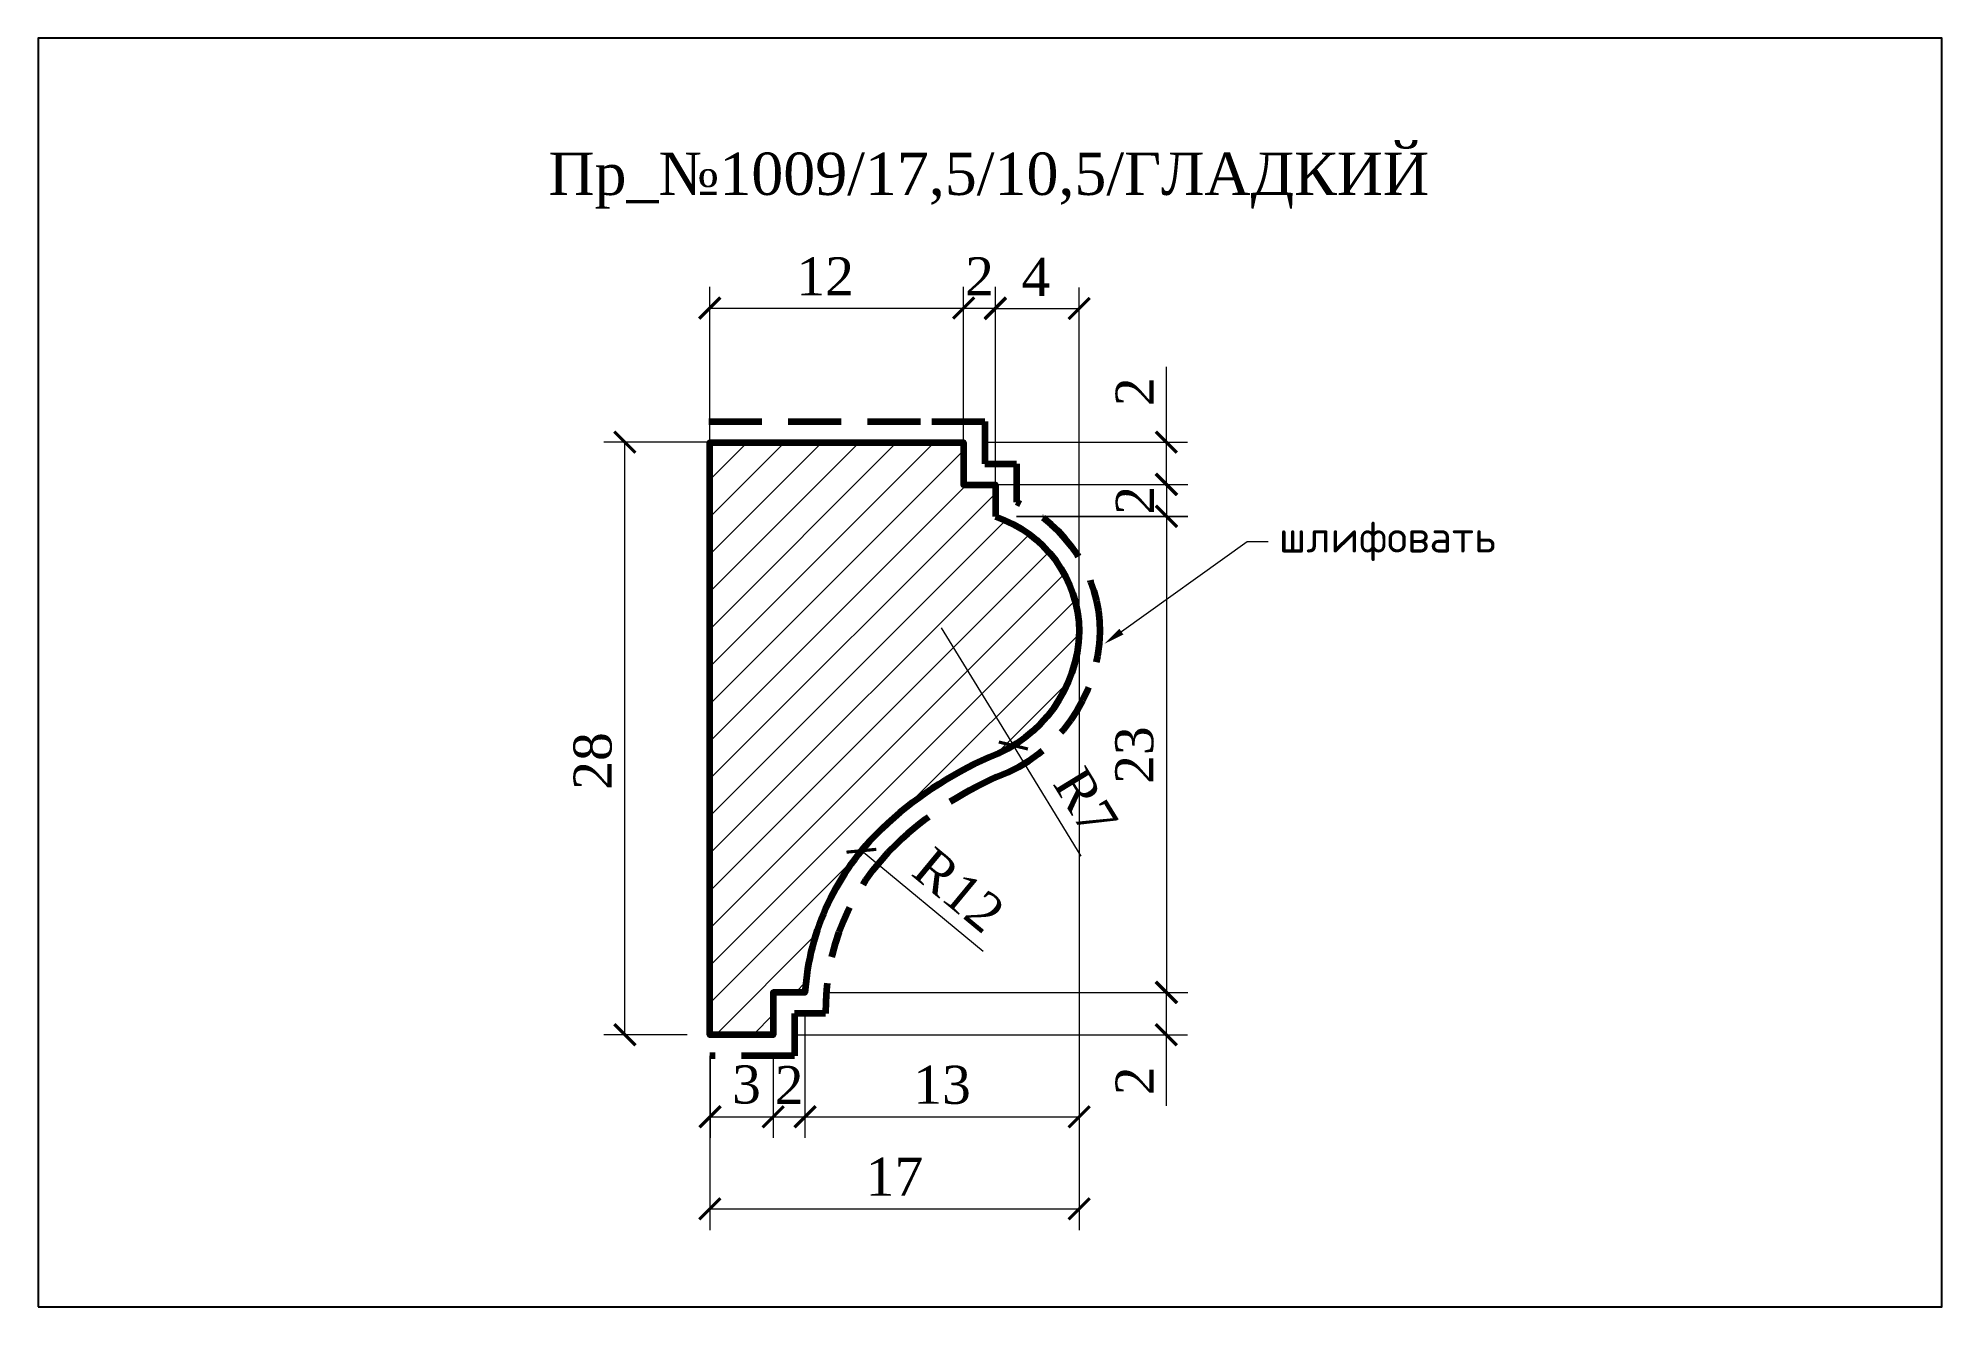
# Model space of a CAD drawing. Header units: millimetres. Extents: x 309087.5 to 309177.5, y -102443.6 to -102383.6.
import ezdxf
from ezdxf import colors
from ezdxf.entities.mleader import LeaderData, LeaderLine
from ezdxf.math import Vec2, Vec3

# ---------------------------------------------------------------- set-up
doc = ezdxf.new("R2010")
doc.units = ezdxf.units.MM
doc.header["$MEASUREMENT"] = 0
doc.linetypes.add('HIDDEN', pattern=[0.375, 0.25, -0.125])
for name, color, linetype, lineweight in [('0.15', 7, 'Continuous', 15), ('линия 15', 7, 'Continuous', 15), ('линия 50', 1, 'Continuous', 140), ('служебный слой РАЗМЕРЫ', 7, 'Continuous', 9)]:
    doc.layers.add(name, color=color, linetype=linetype, lineweight=lineweight)
doc.layers.add('Outside panel', color=7, linetype='Continuous', lineweight=18, true_color=0x7f5e57)
doc.layers.add('размеры в модели', color=7, linetype='Continuous')
doc.styles.add('ELECT', font='times.ttf')
doc.styles.get("Standard").update_dxf_attribs({"font": 'times.ttf'})
doc.styles.add('ЕСКД профили текст', font='isocpeur.ttf')
doc.dimstyles.new('M_1', dxfattribs={"dimtxt": 1.8, "dimasz": 1, "dimexe": 1, "dimexo": 1, "dimgap": 0.6, "dimtad": 1, "dimdec": 0, "dimdsep": 46, "dimtxsty": 'Standard', "dimblk": 'ARCHTICK', "dimcen": -5, "dimclrd": 7, "dimclre": 7, "dimclrt": 7, "dimadec": 0, "dimazin": 0, "dimtfac": 1, "dimtdec": 0, "dimtmove": 0, "dimatfit": 3, "dimfxl": 1, "dimtolj": 1, "dimtzin": 0, "dimlwd": 5, "dimlwe": 5, "dimarcsym": 0})

# ---------------------------------------------------------------- blocks, each defined once
blk = doc.blocks.new('_ArchTick')
at = {"color": 0, "linetype": 'ByBlock', "const_width": 0.15}
blk.add_lwpolyline([(-0.5, -0.5), (0.5, 0.5)], dxfattribs=at)
blk = doc.blocks.new('*D15')
at = {"layer": 'Defpoints', "color": 0, "ltscale": 1000, "transparency": 16777216}
for p in [(309115.2590364766, -102402.7005754945), (309129.6990775986, -102402.7005754945), (309119.1990775986, -102430.7202802069)]:
    blk.add_point(p, dxfattribs=at)
at = {"layer": 'размеры в модели', "color": 7, "lineweight": 5, "ltscale": 1000, "transparency": 16777216}
for p, q in [((309128.6990775986, -102402.7005754945), (309114.2590364766, -102402.7005754945)), ((309115.2590364766, -102430.7202802069), (309115.2590364766, -102402.7005754945)), ((309118.1990775986, -102430.7202802069), (309114.2590364766, -102430.7202802069))]:
    blk.add_line(p, q, dxfattribs=at)
for p, rotation in [((309115.2590364766, -102402.7005754945), 90), ((309115.2590364766, -102430.7202802069), 270)]:
    blk.add_blockref('_ArchTick', p, dxfattribs=dict(at, rotation=rotation))
at = {"layer": 'размеры в модели', "color": 7, "ltscale": 1000, "transparency": 16777216, "insert": (309113.743463297, -102417.7772116168), "char_height": 1.8, "attachment_point": 5, "rotation": 90}
blk.add_mtext('\\A1;28', dxfattribs=at)
blk = doc.blocks.new('*D14')
at = {"layer": 'Defpoints', "color": 0, "ltscale": 1000, "transparency": 16777216}
for p in [(309126.4384196702, -102422.02172782), (309135.4848131745, -102429.5014827934)]:
    blk.add_point(p, dxfattribs=at)
at = {"layer": 'линия 15', "color": 7, "lineweight": 5, "ltscale": 1000, "transparency": 16777216}
blk.add_line((309132.1991547021, -102426.7848288817), (309126.4384196702, -102422.02172782), dxfattribs=at)
at = {"layer": 'линия 15', "color": 7, "lineweight": 5, "ltscale": 1000, "transparency": 16777216, "rotation": 140.4153169944011}
blk.add_blockref('_ArchTick', (309126.4384196702, -102422.02172782), dxfattribs=at)
at = {"layer": 'линия 15', "color": 7, "ltscale": 1000, "transparency": 16777216, "insert": (309131.0452977815, -102423.8844709065), "char_height": 1.8, "attachment_point": 5, "rotation": 320.4153169944011}
blk.add_mtext('\\A1;R12', dxfattribs=at)
blk = doc.blocks.new('*D13')
at = {"layer": 'Defpoints', "color": 0, "ltscale": 1000, "transparency": 16777216}
for p in [(309130.212599395, -102411.4843976934), (309133.6245353703, -102417.0453850557)]:
    blk.add_point(p, dxfattribs=at)
at = {"layer": 'линия 15', "color": 7, "lineweight": 5, "ltscale": 1000, "transparency": 16777216}
for p in [(309130.212599395, -102411.4843976934), (309136.8345484864, -102422.2772658706)]:
    blk.add_line(p, (309133.6245353703, -102417.0453850557), dxfattribs=at)
at = {"layer": 'линия 15', "color": 7, "lineweight": 5, "ltscale": 1000, "transparency": 16777216, "rotation": 121.531138533581}
blk.add_blockref('_ArchTick', (309133.6245353703, -102417.0453850557), dxfattribs=at)
at = {"layer": 'линия 15', "color": 7, "ltscale": 1000, "transparency": 16777216, "insert": (309137.0465241243, -102419.7197371893), "char_height": 1.8, "attachment_point": 5, "rotation": 301.53113853358104}
blk.add_mtext('\\A1;R7', dxfattribs=at)
blk = doc.blocks.new('*D11')
at = {"layer": 'Defpoints', "color": 0, "ltscale": 1000, "transparency": 16777216}
for p in [(309123.7726958418, -102428.7202802068), (309122.2726958418, -102430.7202802068), (309123.7726958418, -102434.6013911755)]:
    blk.add_point(p, dxfattribs=at)
at = {"layer": 'линия 15', "color": 7, "lineweight": 5, "ltscale": 1000, "transparency": 16777216}
for p, q in [((309123.7726958418, -102429.7202802068), (309123.7726958418, -102435.6013911755)), ((309122.2726958418, -102431.7202802068), (309122.2726958418, -102435.6013911755)), ((309122.2726958418, -102434.6013911755), (309123.7726958418, -102434.6013911755))]:
    blk.add_line(p, q, dxfattribs=at)
at = {"layer": 'линия 15', "color": 7, "lineweight": 5, "ltscale": 1000, "transparency": 16777216, "rotation": 180}
blk.add_blockref('_ArchTick', (309122.2726958418, -102434.6013911755), dxfattribs=at)
at = {"layer": 'линия 15', "color": 7, "lineweight": 5, "ltscale": 1000, "transparency": 16777216}
blk.add_blockref('_ArchTick', (309123.7726958418, -102434.6013911755), dxfattribs=at)
at = {"layer": 'линия 15', "color": 7, "ltscale": 1000, "transparency": 16777216, "insert": (309123.0226958418, -102433.1013911755), "char_height": 1.8, "attachment_point": 5}
blk.add_mtext('\\A1;2', dxfattribs=at)
blk = doc.blocks.new('*D10')
at = {"layer": 'Defpoints', "color": 0, "ltscale": 1000, "transparency": 16777216}
for p in [(309119.2851262345, -102430.7202802068), (309122.2726958418, -102430.7202802068), (309122.2726958418, -102434.6013911755)]:
    blk.add_point(p, dxfattribs=at)
at = {"layer": 'линия 15', "color": 7, "lineweight": 5, "ltscale": 1000, "transparency": 16777216}
for p, q in [((309119.2851262345, -102431.7202802068), (309119.2851262345, -102435.6013911755)), ((309122.2726958418, -102431.7202802068), (309122.2726958418, -102435.6013911755)), ((309119.2851262345, -102434.6013911755), (309122.2726958418, -102434.6013911755))]:
    blk.add_line(p, q, dxfattribs=at)
at = {"layer": 'линия 15', "color": 7, "lineweight": 5, "ltscale": 1000, "transparency": 16777216, "rotation": 180}
blk.add_blockref('_ArchTick', (309119.2851262345, -102434.6013911755), dxfattribs=at)
at = {"layer": 'линия 15', "color": 7, "lineweight": 5, "ltscale": 1000, "transparency": 16777216}
blk.add_blockref('_ArchTick', (309122.2726958418, -102434.6013911755), dxfattribs=at)
at = {"layer": 'линия 15', "color": 7, "ltscale": 1000, "transparency": 16777216, "insert": (309121.0075397544, -102433.0858179959), "char_height": 1.8, "attachment_point": 5}
blk.add_mtext('\\A1;3', dxfattribs=at)
blk = doc.blocks.new('*D9')
at = {"layer": 'Defpoints', "color": 0, "ltscale": 1000, "transparency": 16777216}
for p in [(309123.7726958419, -102428.7202802069), (309122.2726958419, -102430.7202802069), (309140.8515675575, -102430.7202802069)]:
    blk.add_point(p, dxfattribs=at)
at = {"layer": 'линия 15', "color": 7, "lineweight": 5, "ltscale": 1000, "transparency": 16777216}
for p, q in [((309124.7726958419, -102428.7202802069), (309141.8515675575, -102428.7202802069)), ((309140.8515675575, -102428.7202802069), (309140.8515675575, -102430.7202802069)), ((309123.2726958419, -102430.7202802069), (309141.8515675575, -102430.7202802069)), ((309140.8515675575, -102430.7202802069), (309140.8515675575, -102434.0817798464))]:
    blk.add_line(p, q, dxfattribs=at)
for p, rotation in [((309140.8515675575, -102428.7202802069), 90), ((309140.8515675575, -102430.7202802069), 270)]:
    blk.add_blockref('_ArchTick', p, dxfattribs=dict(at, rotation=rotation))
at = {"layer": 'линия 15', "color": 7, "ltscale": 1000, "transparency": 16777216, "insert": (309139.3515675574, -102432.9010300267), "char_height": 1.8, "attachment_point": 5, "rotation": 90}
blk.add_mtext('\\A1;2', dxfattribs=at)
blk = doc.blocks.new('*D8')
at = {"layer": 'Defpoints', "color": 0, "ltscale": 1000, "transparency": 16777216}
for p in [(309132.7726958419, -102406.2202802069), (309123.7726958419, -102428.7202802069), (309140.8664560185, -102428.7202802069)]:
    blk.add_point(p, dxfattribs=at)
at = {"layer": 'линия 15', "color": 7, "lineweight": 5, "ltscale": 1000, "transparency": 16777216}
for p, q in [((309133.7726958419, -102406.2202802069), (309141.8664560185, -102406.2202802069)), ((309140.8664560185, -102406.2202802069), (309140.8664560185, -102428.7202802069)), ((309124.7726958419, -102428.7202802069), (309141.8664560185, -102428.7202802069))]:
    blk.add_line(p, q, dxfattribs=at)
for p, rotation in [((309140.8664560185, -102406.2202802069), 90), ((309140.8664560185, -102428.7202802069), 270)]:
    blk.add_blockref('_ArchTick', p, dxfattribs=dict(at, rotation=rotation))
at = {"layer": 'линия 15', "color": 7, "ltscale": 1000, "transparency": 16777216, "insert": (309139.3508828389, -102417.497891947), "char_height": 1.8, "attachment_point": 5, "rotation": 90}
blk.add_mtext('\\A1;23', dxfattribs=at)
blk = doc.blocks.new('*D7')
at = {"layer": 'Defpoints', "color": 0, "ltscale": 1000, "transparency": 16777216}
for p in [(309136.7344927678, -102396.3846328933), (309132.7726958418, -102406.2005754945), (309136.7344927678, -102411.6598809546)]:
    blk.add_point(p, dxfattribs=at)
at = {"layer": 'линия 15', "color": 7, "lineweight": 5, "ltscale": 1000, "transparency": 16777216}
for p, q in [((309132.7726958418, -102405.2005754945), (309132.7726958418, -102395.3846328933)), ((309136.7344927678, -102410.6598809546), (309136.7344927678, -102395.3846328933)), ((309132.7726958418, -102396.3846328933), (309136.7344927678, -102396.3846328933))]:
    blk.add_line(p, q, dxfattribs=at)
at = {"layer": 'линия 15', "color": 7, "lineweight": 5, "ltscale": 1000, "transparency": 16777216, "rotation": 180}
blk.add_blockref('_ArchTick', (309132.7726958418, -102396.3846328933), dxfattribs=at)
at = {"layer": 'линия 15', "color": 7, "lineweight": 5, "ltscale": 1000, "transparency": 16777216}
blk.add_blockref('_ArchTick', (309136.7344927678, -102396.3846328933), dxfattribs=at)
at = {"layer": 'линия 15', "color": 7, "ltscale": 1000, "transparency": 16777216, "insert": (309134.68430896, -102394.8846328933), "char_height": 1.8, "attachment_point": 5}
blk.add_mtext('\\A1;4', dxfattribs=at)
blk = doc.blocks.new('*D6')
at = {"layer": 'Defpoints', "color": 0, "ltscale": 1000, "transparency": 16777216}
for p in [(309132.7726958419, -102404.7005754945), (309132.7726958419, -102406.2005754945), (309140.8664560185, -102406.2005754945)]:
    blk.add_point(p, dxfattribs=at)
at = {"layer": 'размеры в модели', "color": 7, "lineweight": 5, "ltscale": 1000, "transparency": 16777216}
for p, q in [((309133.7726958419, -102404.7005754945), (309141.8664560185, -102404.7005754945)), ((309140.8664560185, -102404.7005754945), (309140.8664560185, -102406.2005754945)), ((309133.7726958419, -102406.2005754945), (309141.8664560185, -102406.2005754945))]:
    blk.add_line(p, q, dxfattribs=at)
for p, rotation in [((309140.8664560185, -102404.7005754945), 90), ((309140.8664560185, -102406.2005754945), 270)]:
    blk.add_blockref('_ArchTick', p, dxfattribs=dict(at, rotation=rotation))
at = {"layer": 'размеры в модели', "color": 7, "ltscale": 1000, "transparency": 16777216, "insert": (309139.3664560184, -102405.4505754946), "char_height": 1.8, "attachment_point": 5, "rotation": 90}
blk.add_mtext('\\A1;2', dxfattribs=at)
blk = doc.blocks.new('*D5')
at = {"layer": 'Defpoints', "color": 0, "ltscale": 1000, "transparency": 16777216}
for p in [(309131.2726958419, -102402.7005754945), (309131.3272554757, -102404.7005754945), (309140.8550033561, -102404.7005754945)]:
    blk.add_point(p, dxfattribs=at)
at = {"layer": 'размеры в модели', "color": 7, "lineweight": 5, "ltscale": 1000, "transparency": 16777216}
for p, q in [((309140.8550033561, -102402.7005754945), (309140.8550033561, -102399.1342743399)), ((309132.2726958419, -102402.7005754945), (309141.8550033561, -102402.7005754945)), ((309140.8550033561, -102404.7005754945), (309140.8550033561, -102402.7005754945)), ((309132.3272554757, -102404.7005754945), (309141.8550033561, -102404.7005754945))]:
    blk.add_line(p, q, dxfattribs=at)
for p, rotation in [((309140.8550033561, -102402.7005754945), 90), ((309140.8550033561, -102404.7005754945), 270)]:
    blk.add_blockref('_ArchTick', p, dxfattribs=dict(at, rotation=rotation))
at = {"layer": 'размеры в модели', "color": 7, "ltscale": 1000, "transparency": 16777216, "insert": (309139.3550033561, -102400.3150241597), "char_height": 1.8, "attachment_point": 5, "rotation": 90}
blk.add_mtext('\\A1;2', dxfattribs=at)
blk = doc.blocks.new('*D4')
at = {"layer": 'Defpoints', "color": 0, "ltscale": 1000, "transparency": 16777216}
for p in [(309132.7726958418, -102396.3586831146), (309131.2726958418, -102404.7005754945), (309132.7726958418, -102404.7005754945)]:
    blk.add_point(p, dxfattribs=at)
at = {"layer": 'размеры в модели', "color": 7, "lineweight": 5, "ltscale": 1000, "transparency": 16777216}
for p, q in [((309131.2726958418, -102403.7005754945), (309131.2726958418, -102395.3586831146)), ((309132.7726958418, -102403.7005754945), (309132.7726958418, -102395.3586831146)), ((309131.2726958418, -102396.3586831146), (309132.7726958418, -102396.3586831146))]:
    blk.add_line(p, q, dxfattribs=at)
at = {"layer": 'размеры в модели', "color": 7, "lineweight": 5, "ltscale": 1000, "transparency": 16777216, "rotation": 180}
blk.add_blockref('_ArchTick', (309131.2726958418, -102396.3586831146), dxfattribs=at)
at = {"layer": 'размеры в модели', "color": 7, "lineweight": 5, "ltscale": 1000, "transparency": 16777216}
blk.add_blockref('_ArchTick', (309132.7726958418, -102396.3586831146), dxfattribs=at)
at = {"layer": 'размеры в модели', "color": 7, "ltscale": 1000, "transparency": 16777216, "insert": (309132.0226958418, -102394.8586831146), "char_height": 1.8, "attachment_point": 5}
blk.add_mtext('\\A1;2', dxfattribs=at)
blk = doc.blocks.new('*D3')
at = {"layer": 'Defpoints', "color": 0, "ltscale": 1000, "transparency": 16777216}
for p in [(309131.2726958418, -102396.3586831146), (309131.2726958418, -102402.7005754945), (309119.2726958418, -102412.7005754945)]:
    blk.add_point(p, dxfattribs=at)
at = {"layer": 'размеры в модели', "color": 7, "lineweight": 5, "ltscale": 1000, "transparency": 16777216}
for p, q in [((309119.2726958418, -102411.7005754945), (309119.2726958418, -102395.3586831146)), ((309131.2726958418, -102401.7005754945), (309131.2726958418, -102395.3586831146)), ((309119.2726958418, -102396.3586831146), (309131.2726958418, -102396.3586831146))]:
    blk.add_line(p, q, dxfattribs=at)
at = {"layer": 'размеры в модели', "color": 7, "lineweight": 5, "ltscale": 1000, "transparency": 16777216, "rotation": 180}
blk.add_blockref('_ArchTick', (309119.2726958418, -102396.3586831146), dxfattribs=at)
at = {"layer": 'размеры в модели', "color": 7, "lineweight": 5, "ltscale": 1000, "transparency": 16777216}
blk.add_blockref('_ArchTick', (309131.2726958418, -102396.3586831146), dxfattribs=at)
at = {"layer": 'размеры в модели', "color": 7, "ltscale": 1000, "transparency": 16777216, "insert": (309124.7278243151, -102394.8586831146), "char_height": 1.8, "attachment_point": 5}
blk.add_mtext('\\A1;12', dxfattribs=at)
blk = doc.blocks.new('*D2')
at = {"layer": 'Defpoints', "color": 0, "ltscale": 1000, "transparency": 16777216}
for p in [(309136.7295927686, -102411.4442188862), (309119.2726958418, -102430.7202802068), (309136.7295927686, -102438.9551886998)]:
    blk.add_point(p, dxfattribs=at)
at = {"layer": 'размеры в модели', "color": 7, "lineweight": 5, "ltscale": 1000, "transparency": 16777216}
for p, q in [((309136.7295927686, -102412.4442188862), (309136.7295927686, -102439.9551886998)), ((309119.2726958418, -102431.7202802068), (309119.2726958418, -102439.9551886998)), ((309119.2726958418, -102438.9551886998), (309136.7295927686, -102438.9551886998))]:
    blk.add_line(p, q, dxfattribs=at)
at = {"layer": 'размеры в модели', "color": 7, "lineweight": 5, "ltscale": 1000, "transparency": 16777216, "rotation": 180}
blk.add_blockref('_ArchTick', (309119.2726958418, -102438.9551886998), dxfattribs=at)
at = {"layer": 'размеры в модели', "color": 7, "lineweight": 5, "ltscale": 1000, "transparency": 16777216}
blk.add_blockref('_ArchTick', (309136.7295927686, -102438.9551886998), dxfattribs=at)
at = {"layer": 'размеры в модели', "color": 7, "ltscale": 1000, "transparency": 16777216, "insert": (309128.0011443052, -102437.4370199903), "char_height": 1.8, "attachment_point": 5}
blk.add_mtext('\\A1;17', dxfattribs=at)

msp = doc.modelspace()

# ---------------------------------------------------------------- hatches: boundary and pattern name
at = {"layer": 'Outside panel', "ltscale": 1000}
h = msp.add_hatch(dxfattribs=at)
h.set_pattern_fill('ANSI31', color=256, scale=10, angle=-1.272221872585407e-14)
h.set_pattern_definition([(44.99999999999999, (400087.7846112392, 204662.9335358324), (-0.8838834764831842, 0.8838834764831847), [])])
edge = h.paths.add_edge_path()
edge.add_arc((309130.9554717946, -102411.7063479565), 5.779207782353788, 0.46068455746308246, 71.67288563785712, ccw=False)
edge.add_arc((309130.2125993948, -102411.4843976934), 6.524253792152456, 290.2135198816106, 358.4587259664293, ccw=False)
edge.add_arc((309139.6083764145, -102433.7824549509), 17.68196976516222, 113.8214047958275, 133.6327461422902)
edge.add_arc((309135.484813174, -102429.5014827934), 11.73814167085445, 133.4837273960455, 176.1840025242609)
edge.add_line((309123.7726958418, -102428.7202802068), (309122.2726958418, -102428.7202802068))
edge.add_line((309122.2726958418, -102428.7202802068), (309122.2726958418, -102430.7202802068))
edge.add_line((309122.2726958418, -102430.7202802068), (309119.2726958418, -102430.7202802068))
edge.add_line((309119.2726958418, -102430.7202802068), (309119.2726958418, -102402.7202802068))
edge.add_line((309119.2726958418, -102402.7202802068), (309129.7726958418, -102402.7202802068))
edge.add_line((309129.7726958418, -102402.7202802068), (309131.2726958418, -102402.7202802068))
edge.add_line((309131.2726958418, -102402.7202802068), (309131.2726958418, -102404.7202802068))
edge.add_line((309131.2726958418, -102404.7202802068), (309132.7726958418, -102404.7202802068))
edge.add_line((309132.7726958418, -102404.7202802068), (309132.7726958418, -102406.2202802068))

# ---------------------------------------------------------------- linework, layer by layer
at = {"color": 6, "ltscale": 1000}
msp.add_lwpolyline([(309087.5191376986, -102443.5930186667), (309177.5191376986, -102443.5930186667), (309177.5191376986, -102383.5930186667), (309087.5191376986, -102383.5930186667)], close=True, dxfattribs=at)
at = {"layer": '0.15', "color": 7, "ltscale": 1000}
msp.add_open_spline([(309125.1457373088, -102423.9241274857), (309125.6412245695, -102423.378417095), (309126.0555786963, -102422.7539004578), (309126.3543640765, -102422.1048634711)], degree=3, dxfattribs=at)
at = {"layer": 'линия 50', "color": 1, "linetype": 'HIDDEN', "ltscale": 10, "true_color": 0xff0909}
for points in [[(309119.2327283047, -102401.7202802068), (309132.2726958418, -102401.7202802068), (309132.2726958418, -102403.7202802068), (309133.7726958418, -102403.7202802068), (309133.7726958418, -102405.5402384193, -0.2921007683719161), (309137.7345788142, -102411.6693861856, -0.3063311407635173), (309132.8433890187, -102418.5337480949, 0.08622737177181783), (309128.0963130641, -102421.7093231012, 0.2111463318291383), (309124.7489008125, -102429.7202802068), (309123.2726958418, -102429.7202802068), (309123.2726958418, -102431.7202802068), (309119.2726958418, -102431.7202802068)], [(309129.7726958418, -102401.7202802068), (309132.2726958418, -102401.7202802068), (309132.2726958418, -102403.7202802068), (309133.7726958418, -102403.7202802068), (309133.7726958418, -102405.5402384194, -0.2921007683692444), (309137.7345788141, -102411.6693861856, -0.3063311407659657), (309132.8433890187, -102418.5337480949, 0.08622737177095564), (309128.096313064, -102421.7093231012, 0.2111463318298691), (309124.7489008125, -102429.7202802068), (309123.2726958418, -102429.7202802068), (309123.2726958418, -102431.7202802068), (309119.2851262345, -102431.7202802068)]]:
    msp.add_lwpolyline(points, format="xyb", dxfattribs=at)
at = {"layer": 'линия 50', "color": 7}
msp.add_lwpolyline([(309132.7726958418, -102406.2202802068, -0.3211236016202891), (309136.7344927678, -102411.6598809546, -0.3069009842394096), (309132.466857231, -102417.6068325972, 0.08665924357700613), (309127.4072281916, -102420.9846411995, 0.1885013313226407), (309123.7726958418, -102428.7202802068), (309122.2726958418, -102428.7202802068), (309122.2726958418, -102430.7202802068), (309119.2726958418, -102430.7202802068), (309119.2726958418, -102402.7202802068), (309131.2726958418, -102402.7202802068), (309131.2726958418, -102402.7202802068), (309131.2726958418, -102402.7202802068), (309131.2726958418, -102404.7202802068), (309132.7726958418, -102404.7202802068)], format="xyb", close=True, dxfattribs=at)

# ---------------------------------------------------------------- texts
at = {"color": 7, "ltscale": 1000, "style": 'ELECT'}
msp.add_text('Пр_№1009/17,5/10,5/ГЛАДКИЙ ', height=2, dxfattribs=at).set_placement((309111.6425364566, -102391.0099900211))

# ---------------------------------------------------------------- dimensions: what is measured, and where the dimension line sits
at = {"layer": 'линия 15', "color": 7, "ltscale": 1000}
for base, p1, p2, picture, middle in [((309136.7344927678, -102396.3846328933), (309132.7726958418, -102406.2005754945), (309136.7344927678, -102411.6598809546), '*D7', (309134.68430896, -102396.3846328933)), ((309123.7726958418, -102434.6013911755), (309122.2726958418, -102430.7202802068), (309123.7726958418, -102428.7202802068), '*D11', (309123.0226958418, -102434.6013911755)), ((309122.2726958418, -102434.6013911755), (309119.2851262345, -102430.7202802068), (309122.2726958418, -102430.7202802068), '*D10', (309121.0075397544, -102434.6013911755))]:
    dim = msp.add_linear_dim(base=base, p1=p1, p2=p2, dimstyle='M_1', dxfattribs=at)
    dim.commit()
    dim.dimension.update_dxf_attribs({"geometry": picture, "text_midpoint": middle, "dimtype": 128})
for base, p1, p2, picture, middle in [((309140.8664560185, -102428.7202802069), (309132.7726958418, -102406.2202802068), (309123.7726958418, -102428.7202802068), '*D8', (309140.8664560184, -102417.497891947)), ((309140.8515675575, -102430.7202802069), (309123.7726958418, -102428.7202802068), (309122.2726958418, -102430.7202802068), '*D9', (309140.8515675574, -102432.9010300267))]:
    dim = msp.add_linear_dim(base=base, p1=p1, p2=p2, angle=90, dimstyle='M_1', dxfattribs=at)
    dim.commit()
    dim.dimension.update_dxf_attribs({"geometry": picture, "text_midpoint": middle, "dimtype": 128})
msp.add_linear_dim(base=(309136.7344927678, -102434.6013911755), p1=(309123.7726958418, -102428.7202802068), p2=(309136.7344927678, -102411.6598809546), dimstyle='M_1', dxfattribs=at).render()
dim = msp.add_radius_dim(center=(309130.212599395, -102411.4843976934), mpoint=(309133.6245353703, -102417.0453850557), dimstyle='M_1', dxfattribs=at)
dim.commit()
dim.dimension.update_dxf_attribs({"geometry": '*D13', "text_midpoint": (309137.0465241243, -102419.7197371893)})
dim = msp.add_radius_dim(center=(309135.4848131745, -102429.5014827934), mpoint=(309126.4384196702, -102422.02172782), dimstyle='M_1', dxfattribs=at)
dim.commit()
dim.dimension.update_dxf_attribs({"geometry": '*D14', "text_midpoint": (309130.0894708053, -102425.040496335), "dimtype": 132})
at = {"layer": 'размеры в модели', "color": 5, "ltscale": 1000}
for base, p1, p2, picture, middle in [((309131.2726958418, -102396.3586831146), (309119.2726958418, -102412.7005754945), (309131.2726958418, -102402.7005754945), '*D3', (309124.7278243151, -102396.3586831146)), ((309132.7726958418, -102396.3586831146), (309131.2726958418, -102404.7005754945), (309132.7726958418, -102404.7005754945), '*D4', (309132.0226958418, -102396.3586831146))]:
    dim = msp.add_linear_dim(base=base, p1=p1, p2=p2, dimstyle='M_1', dxfattribs=at)
    dim.commit()
    dim.dimension.update_dxf_attribs({"geometry": picture, "text_midpoint": middle, "dimtype": 128})
for base, p1, p2, picture, middle in [((309140.8550033561, -102404.7005754945), (309131.2726958418, -102402.7005754945), (309131.3272554756, -102404.7005754945), '*D5', (309140.8550033561, -102400.3150241597)), ((309140.8664560185, -102406.2005754945), (309132.7726958418, -102404.7005754945), (309132.7726958418, -102406.2005754945), '*D6', (309140.8664560184, -102405.4505754946))]:
    dim = msp.add_linear_dim(base=base, p1=p1, p2=p2, angle=90, dimstyle='M_1', dxfattribs=at)
    dim.commit()
    dim.dimension.update_dxf_attribs({"geometry": picture, "text_midpoint": middle, "dimtype": 128})
at = {"layer": 'размеры в модели', "color": 0, "ltscale": 1000}
dim = msp.add_linear_dim(base=(309115.2590364766, -102402.7005754945), p1=(309119.1990775985, -102430.7202802068), p2=(309129.6990775985, -102402.7005754945), angle=90, dimstyle='M_1', dxfattribs=at)
dim.commit()
dim.dimension.update_dxf_attribs({"geometry": '*D15', "text_midpoint": (309115.2590364765, -102417.7772116168), "dimtype": 128})
dim = msp.add_linear_dim(base=(309136.7295927686, -102438.9551886998), p1=(309119.2726958418, -102430.7202802068), p2=(309136.7295927686, -102411.4442188862), dimstyle='M_1', dxfattribs=at)
dim.commit()
dim.dimension.update_dxf_attribs({"geometry": '*D2', "text_midpoint": (309128.0011443052, -102438.9551886998), "dimtype": 128})

# ---------------------------------------------------------------- leaders
at = {"layer": 'служебный слой РАЗМЕРЫ'}
ml = msp.add_multileader_mtext('Standard', dxfattribs=at)
ml.set_content('\\A1;шлифовать', color=256, style='ЕСКД профили текст')
ml.set_leader_properties(color=256, linetype='ByLayer', lineweight=-1)
ml.build(insert=Vec2(0, 0))
ml.multileader.update_dxf_attribs({"dogleg_length": 1, "arrow_head_size": 1})
ctx = ml.context
ctx.base_point, ctx.char_height, ctx.arrow_head_size, ctx.landing_gap_size, ctx.plane_origin = Vec3(309145.6741583111, -102407.3952020293), 1.5, 1, 0.5, Vec3(309165.5827431266, -102375.2323548244)
notes = []
notes.append((ctx, [(1, (1, 1, 0), (309144.6741583111, -102407.3952020293), (1, 0), 1, [(0, [(309137.91708761, -102412.2436587063)], 0, [])])]))
ctx.mtext.insert, ctx.mtext.flow_direction = Vec3(309146.1741583111, -102406.4202020293), 5
for ctx, leaders in notes:
    for number, flags, end, landing, length, lines in leaders:
        leader = LeaderData()
        leader.index, (leader.has_last_leader_line, leader.has_dogleg_vector, leader.attachment_direction) = number, flags
        leader.last_leader_point, leader.dogleg_vector, leader.dogleg_length = Vec3(end), Vec3(landing), length
        for number, points, colour, breaks in lines:
            line = LeaderLine()
            line.index, line.vertices, line.color, line.breaks = number, Vec3.list(points), colors.encode_raw_color(colour), breaks
            leader.lines.append(line)
        ctx.leaders.append(leader)

doc.saveas('drawing.dxf')
